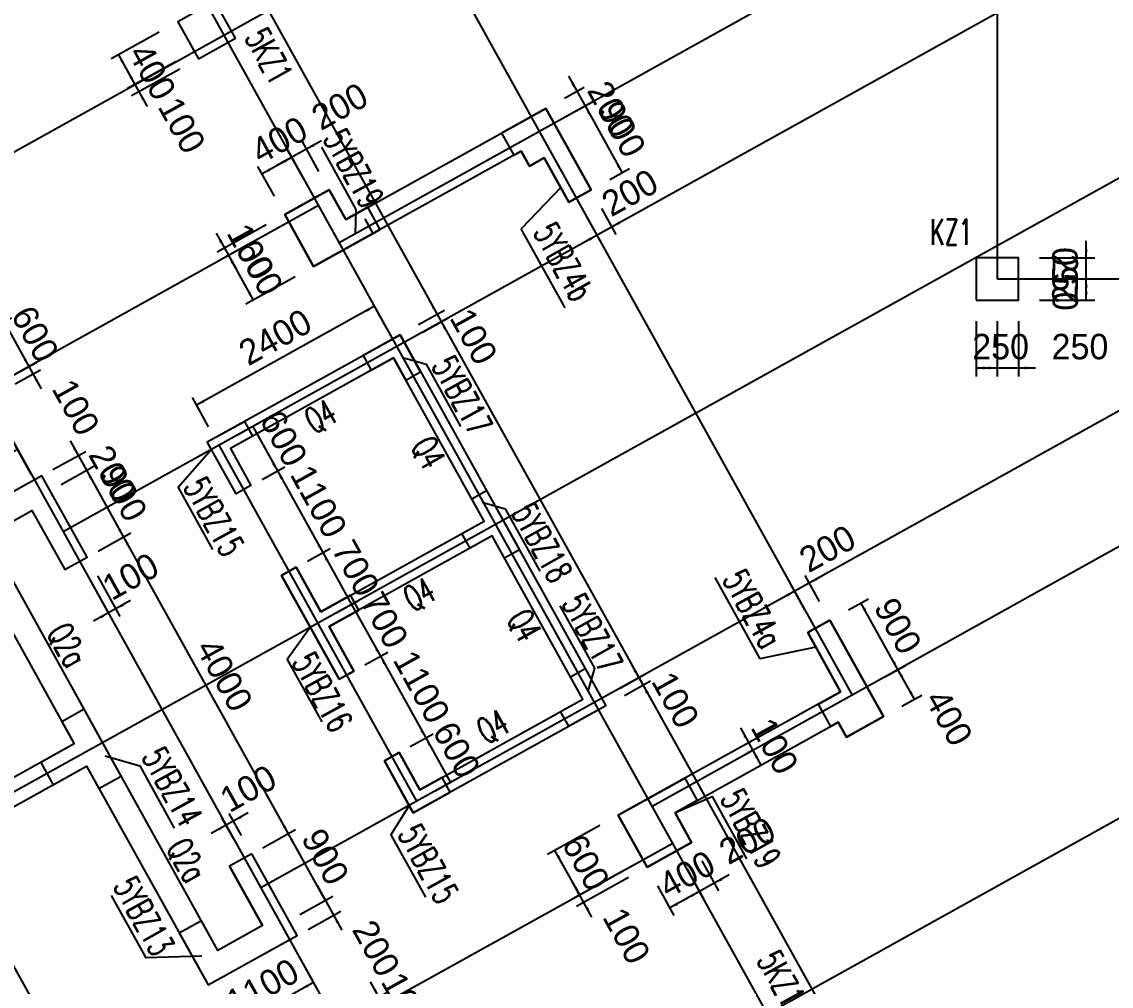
# Model space of a CAD drawing. Extents: x 387171 to 699106, y 11966 to 245688.
# Drawn here: x 505054 to 517902, y 113550 to 124919 of the extents above; entities that cross this region are included whole.
import ezdxf

# ---------------------------------------------------------------- set-up
doc = ezdxf.new("R2010")
doc.units = 0
doc.header["$LTSCALE"] = 100
doc.header["$MEASUREMENT"] = 0
doc.linetypes.add('DASHED', pattern=[19.05, 12.7, -6.35])
for name, color, linetype in [('b边缘构件', 235, 'Continuous'), ('COLU', 7, 'Continuous'), ('colu-主楼', 7, 'Continuous'), ('COLU_DASH', 9, 'DASHED'), ('DIM', 3, 'Continuous'), ('DOTE', 253, 'Continuous'), ('L-AXIS', 3, 'Continuous'), ('NUM', 7, 'Continuous'), ('wall-主楼', 2, 'Continuous'), ('Y阴影', 254, 'Continuous'), ('剪力墙身标注', 7, 'Continuous'), ('小尺寸', 4, 'Continuous'), ('边缘构件标注', 1, 'Continuous')]:
    doc.layers.add(name, color=color, linetype=linetype)
doc.styles.add('hztxt', font='hztxt')
doc.styles.get("Standard").update_dxf_attribs({"font": 'standard'})
doc.dimstyles.get("Standard").update_dxf_attribs({"dimtxt": 300, "dimasz": 100, "dimexe": 100, "dimexo": 250, "dimgap": 100, "dimtad": 0, "dimtoh": 1, "dimdec": 0, "dimdsep": 46, "dimcen": 0.09, "dimclrt": 7, "dimadec": 0, "dimazin": 0, "dimtfac": 1, "dimtdec": 4, "dimtofl": 0, "dimtmove": 0, "dimatfit": 3, "dimfxl": 1, "dimtolj": 1, "dimtzin": 0, "dimarcsym": 0})

# ---------------------------------------------------------------- blocks, each defined once
blk = doc.blocks.new('*D1820')
at = {"layer": 'L-AXIS', "color": 0, "linetype": 'ByBlock', "lineweight": -2}
for p, q in [((517732, 125676), (518226, 125951)), ((519304, 123804), (518139, 125902)), ((518897, 123578), (519392, 123853))]:
    blk.add_line(p, q, dxfattribs=at)
for points in [[(518139, 125902), (518202, 125823), (518173, 125807)], [(519304, 123804), (519241, 123884), (519270, 123900)]]:
    blk.add_solid(points, dxfattribs=at)
at = {"layer": 'L-AXIS', "color": 7, "linetype": 'Continuous', "lineweight": -2, "insert": (519028, 125023), "char_height": 300, "width": 785, "attachment_point": 5, "rotation": 299.0454, "style": 'hztxt'}
blk.add_mtext('2400', dxfattribs=at)
blk = doc.blocks.new('*D3375')
at = {"layer": '小尺寸', "color": 0, "linetype": 'ByBlock', "lineweight": -2}
for p, q in [((506675, 124798), (506107, 124482)), ((506194, 124531), (506389, 124181)), ((506869, 124448), (506301, 124132))]:
    blk.add_line(p, q, dxfattribs=at)
for points in [[(506194, 124531), (506257, 124451), (506228, 124435)], [(506389, 124181), (506325, 124260), (506355, 124277)]]:
    blk.add_solid(points, dxfattribs=at)
at = {"layer": '小尺寸', "color": 7, "linetype": 'Continuous', "lineweight": -2, "insert": (506593, 124328), "char_height": 300, "width": 576.67, "attachment_point": 5, "rotation": 299.0454, "style": 'hztxt'}
blk.add_mtext('400', dxfattribs=at)
blk = doc.blocks.new('*D3581')
at = {"layer": '小尺寸', "color": 0, "linetype": 'ByBlock', "lineweight": -2}
for p, q in [((506869, 124448), (506301, 124132)), ((506291, 124356), (506534, 123919)), ((506918, 124361), (506350, 124045))]:
    blk.add_line(p, q, dxfattribs=at)
for points in [[(506389, 124181), (506325, 124260), (506355, 124277)], [(506437, 124094), (506500, 124014), (506471, 123998)]]:
    blk.add_solid(points, dxfattribs=at)
at = {"layer": '小尺寸', "color": 7, "linetype": 'Continuous', "lineweight": -2, "insert": (506942, 123699), "char_height": 300, "width": 476.67, "attachment_point": 5, "rotation": 299.0454, "style": 'hztxt'}
blk.add_mtext('100', dxfattribs=at)
blk = doc.blocks.new('*D3386')
at = {"layer": '小尺寸', "color": 0, "linetype": 'ByBlock', "lineweight": -2}
for p, q in [((508589, 123515), (508064, 123224)), ((508559, 123156), (508365, 123506)), ((508384, 123059), (508190, 123409))]:
    blk.add_line(p, q, dxfattribs=at)
for points in [[(508414, 123418), (508493, 123481), (508509, 123452)], [(508239, 123321), (508159, 123258), (508143, 123287)]]:
    blk.add_solid(points, dxfattribs=at)
at = {"layer": '小尺寸', "color": 7, "linetype": 'Continuous', "lineweight": -2, "insert": (508804, 123921), "char_height": 300, "width": 566.67, "attachment_point": 5, "rotation": 29.0454, "style": 'hztxt'}
blk.add_mtext('200', dxfattribs=at)
blk = doc.blocks.new('*D1449')
at = {"layer": '小尺寸', "color": 0, "linetype": 'ByBlock', "lineweight": -2}
for p, q in [((508384, 123059), (508190, 123409)), ((508035, 122865), (507840, 123214)), ((508239, 123321), (507889, 123127))]:
    blk.add_line(p, q, dxfattribs=at)
for points in [[(508239, 123321), (508159, 123258), (508143, 123287)], [(507889, 123127), (507968, 123190), (507985, 123161)]]:
    blk.add_solid(points, dxfattribs=at)
at = {"layer": '小尺寸', "color": 7, "linetype": 'Continuous', "lineweight": -2, "insert": (508091, 123525), "char_height": 300, "width": 576.67, "attachment_point": 5, "rotation": 29.0454, "style": 'hztxt'}
blk.add_mtext('400', dxfattribs=at)
blk = doc.blocks.new('*D1712')
at = {"layer": '小尺寸', "color": 0, "linetype": 'ByBlock', "lineweight": -2}
for p, q in [((511503, 124276), (511795, 123752)), ((511454, 124020), (511688, 124150)), ((511551, 123845), (511785, 123975))]:
    blk.add_line(p, q, dxfattribs=at)
for points in [[(511600, 124101), (511537, 124181), (511566, 124197)], [(511698, 123927), (511761, 123847), (511732, 123831)]]:
    blk.add_solid(points, dxfattribs=at)
at = {"layer": '小尺寸', "color": 7, "linetype": 'Continuous', "lineweight": -2, "insert": (512004, 123889), "char_height": 300, "width": 566.67, "attachment_point": 5, "rotation": 299.0454, "style": 'hztxt'}
blk.add_mtext('200', dxfattribs=at)
blk = doc.blocks.new('*D1666')
at = {"layer": '小尺寸', "color": 0, "linetype": 'ByBlock', "lineweight": -2}
for p, q in [((511551, 123845), (511785, 123975)), ((511698, 123927), (512135, 123140)), ((511988, 123058), (512222, 123188))]:
    blk.add_line(p, q, dxfattribs=at)
for points in [[(511698, 123927), (511761, 123847), (511732, 123831)], [(512135, 123140), (512071, 123219), (512101, 123235)]]:
    blk.add_solid(points, dxfattribs=at)
at = {"layer": '小尺寸', "color": 7, "linetype": 'Continuous', "lineweight": -2, "insert": (512135, 123654), "char_height": 300, "width": 556.67, "attachment_point": 5, "rotation": 299.0454, "style": 'hztxt'}
blk.add_mtext('900', dxfattribs=at)
blk = doc.blocks.new('*D1909')
at = {"layer": '小尺寸', "color": 0, "linetype": 'ByBlock', "lineweight": -2}
for p, q in [((507938, 122525), (507357, 122202)), ((507347, 122426), (507590, 121989)), ((507986, 122437), (507406, 122115))]:
    blk.add_line(p, q, dxfattribs=at)
for points in [[(507445, 122251), (507381, 122330), (507411, 122346)], [(507493, 122164), (507556, 122084), (507527, 122068)]]:
    blk.add_solid(points, dxfattribs=at)
at = {"layer": '小尺寸', "color": 7, "linetype": 'Continuous', "lineweight": -2, "insert": (507754, 122209), "char_height": 300, "width": 476.67, "attachment_point": 5, "rotation": 299.0454, "style": 'hztxt'}
blk.add_mtext('100', dxfattribs=at)
blk = doc.blocks.new('*D2160')
at = {"layer": '小尺寸', "color": 0, "linetype": 'ByBlock', "lineweight": -2}
for p, q in [((507986, 122437), (507406, 122115)), ((507493, 122164), (507784, 121639)), ((508277, 121913), (507697, 121590))]:
    blk.add_line(p, q, dxfattribs=at)
for points in [[(507493, 122164), (507556, 122084), (507527, 122068)], [(507784, 121639), (507721, 121718), (507750, 121734)]]:
    blk.add_solid(points, dxfattribs=at)
at = {"layer": '小尺寸', "color": 7, "linetype": 'Continuous', "lineweight": -2, "insert": (507857, 122023), "char_height": 300, "width": 556.67, "attachment_point": 5, "rotation": 299.0454, "style": 'hztxt'}
blk.add_mtext('600', dxfattribs=at)
blk = doc.blocks.new('*D128')
at = {"layer": '小尺寸', "color": 0, "linetype": 'ByBlock', "lineweight": -2}
for p, q in [((509856, 121645), (510098, 121208)), ((509734, 121349), (510040, 121519)), ((509783, 121262), (510089, 121432))]:
    blk.add_line(p, q, dxfattribs=at)
for points in [[(509953, 121471), (509890, 121550), (509919, 121566)], [(510001, 121383), (510064, 121304), (510035, 121288)]]:
    blk.add_solid(points, dxfattribs=at)
at = {"layer": '小尺寸', "color": 7, "linetype": 'Continuous', "lineweight": -2, "insert": (510384, 121209), "char_height": 300, "width": 476.67, "attachment_point": 5, "rotation": 299.0454, "style": 'hztxt'}
blk.add_mtext('100', dxfattribs=at)
blk = doc.blocks.new('*D651')
at = {"layer": '小尺寸', "color": 0, "linetype": 'ByBlock', "lineweight": -2}
for p, q in [((512235, 117362), (512477, 116925)), ((512113, 117065), (512419, 117235)), ((512162, 116978), (512468, 117148))]:
    blk.add_line(p, q, dxfattribs=at)
for points in [[(512332, 117187), (512269, 117266), (512298, 117282)], [(512380, 117099), (512443, 117020), (512414, 117004)]]:
    blk.add_solid(points, dxfattribs=at)
at = {"layer": '小尺寸', "color": 7, "linetype": 'Continuous', "lineweight": -2, "insert": (512763, 116925), "char_height": 300, "width": 476.67, "attachment_point": 5, "rotation": 299.0454, "style": 'hztxt'}
blk.add_mtext('100', dxfattribs=at)
blk = doc.blocks.new('*D900')
at = {"layer": '小尺寸', "color": 0, "linetype": 'ByBlock', "lineweight": -2}
for p, q in [((509214, 121565), (507116, 120400)), ((509355, 121310), (509165, 121653)), ((507257, 120145), (507067, 120488))]:
    blk.add_line(p, q, dxfattribs=at)
for points in [[(509214, 121565), (509134, 121502), (509118, 121531)], [(507116, 120400), (507195, 120463), (507211, 120434)]]:
    blk.add_solid(points, dxfattribs=at)
at = {"layer": '小尺寸', "color": 7, "linetype": 'Continuous', "lineweight": -2, "insert": (508043, 121201), "char_height": 300, "width": 785, "attachment_point": 5, "rotation": 29.0454, "style": 'hztxt'}
blk.add_mtext('2400', dxfattribs=at)
blk = doc.blocks.new('*D1164')
at = {"layer": '小尺寸', "color": 0, "linetype": 'ByBlock', "lineweight": -2}
for p, q in [((507597, 120048), (507867, 120198)), ((507779, 120149), (508070, 119624)), ((507888, 119523), (508158, 119673))]:
    blk.add_line(p, q, dxfattribs=at)
for points in [[(507779, 120149), (507842, 120070), (507813, 120054)], [(508070, 119624), (508007, 119704), (508036, 119720)]]:
    blk.add_solid(points, dxfattribs=at)
at = {"layer": '小尺寸', "color": 7, "linetype": 'Continuous', "lineweight": -2, "insert": (508143, 120008), "char_height": 300, "width": 556.67, "attachment_point": 5, "rotation": 299.0454, "style": 'hztxt'}
blk.add_mtext('600', dxfattribs=at)
blk = doc.blocks.new('*D3580')
at = {"layer": '小尺寸', "color": 0, "linetype": 'ByBlock', "lineweight": -2}
for p, q in [((507888, 119523), (508158, 119673)), ((508070, 119624), (508604, 118663)), ((508422, 118562), (508692, 118711))]:
    blk.add_line(p, q, dxfattribs=at)
for points in [[(508070, 119624), (508134, 119545), (508104, 119529)], [(508604, 118663), (508541, 118742), (508570, 118758)]]:
    blk.add_solid(points, dxfattribs=at)
at = {"layer": '小尺寸', "color": 7, "linetype": 'Continuous', "lineweight": -2, "insert": (508556, 119265), "char_height": 300, "width": 685, "attachment_point": 5, "rotation": 299.0454, "style": 'hztxt'}
blk.add_mtext('1100', dxfattribs=at)
blk = doc.blocks.new('*D3543')
at = {"layer": '小尺寸', "color": 0, "linetype": 'ByBlock', "lineweight": -2}
for p, q in [((508422, 118562), (508692, 118711)), ((508604, 118663), (508944, 118051)), ((508762, 117950), (509032, 118099))]:
    blk.add_line(p, q, dxfattribs=at)
for points in [[(508604, 118663), (508668, 118584), (508638, 118567)], [(508944, 118051), (508881, 118130), (508910, 118146)]]:
    blk.add_solid(points, dxfattribs=at)
at = {"layer": '小尺寸', "color": 7, "linetype": 'Continuous', "lineweight": -2, "insert": (508993, 118478), "char_height": 300, "width": 566.67, "attachment_point": 5, "rotation": 299.0454, "style": 'hztxt'}
blk.add_mtext('700', dxfattribs=at)
blk = doc.blocks.new('*D3781')
at = {"layer": '小尺寸', "color": 0, "linetype": 'ByBlock', "lineweight": -2}
for p, q in [((508762, 117950), (509032, 118099)), ((508944, 118051), (509284, 117439)), ((509102, 117338), (509372, 117487))]:
    blk.add_line(p, q, dxfattribs=at)
for points in [[(508944, 118051), (509007, 117972), (508978, 117955)], [(509284, 117439), (509221, 117518), (509250, 117534)]]:
    blk.add_solid(points, dxfattribs=at)
at = {"layer": '小尺寸', "color": 7, "linetype": 'Continuous', "lineweight": -2, "insert": (509333, 117866), "char_height": 300, "width": 566.67, "attachment_point": 5, "rotation": 299.0454, "style": 'hztxt'}
blk.add_mtext('700', dxfattribs=at)
blk = doc.blocks.new('*D4013')
at = {"layer": '小尺寸', "color": 0, "linetype": 'ByBlock', "lineweight": -2}
for p, q in [((509102, 117338), (509372, 117487)), ((509284, 117439), (509818, 116477)), ((509636, 116376), (509906, 116526))]:
    blk.add_line(p, q, dxfattribs=at)
for points in [[(509284, 117439), (509347, 117359), (509318, 117343)], [(509818, 116477), (509755, 116557), (509784, 116573)]]:
    blk.add_solid(points, dxfattribs=at)
at = {"layer": '小尺寸', "color": 7, "linetype": 'Continuous', "lineweight": -2, "insert": (509770, 117079), "char_height": 300, "width": 685, "attachment_point": 5, "rotation": 299.0454, "style": 'hztxt'}
blk.add_mtext('1100', dxfattribs=at)
blk = doc.blocks.new('*D4244')
at = {"layer": '小尺寸', "color": 0, "linetype": 'ByBlock', "lineweight": -2}
for p, q in [((509636, 116376), (509906, 116526)), ((509818, 116477), (510110, 115953)), ((509928, 115852), (510197, 116001))]:
    blk.add_line(p, q, dxfattribs=at)
for points in [[(509818, 116477), (509881, 116398), (509852, 116382)], [(510110, 115953), (510046, 116032), (510076, 116048)]]:
    blk.add_solid(points, dxfattribs=at)
at = {"layer": '小尺寸', "color": 7, "linetype": 'Continuous', "lineweight": -2, "insert": (510182, 116336), "char_height": 300, "width": 556.67, "attachment_point": 5, "rotation": 299.0454, "style": 'hztxt'}
blk.add_mtext('600', dxfattribs=at)
blk = doc.blocks.new('*D2615')
at = {"layer": '小尺寸', "color": 0, "linetype": 'ByBlock', "lineweight": -2}
for p, q in [((515241, 117201), (515475, 117331)), ((515582, 116933), (515387, 117282)), ((515435, 116851), (515669, 116981))]:
    blk.add_line(p, q, dxfattribs=at)
for points in [[(515387, 117282), (515451, 117203), (515421, 117187)], [(515582, 116933), (515518, 117012), (515548, 117028)]]:
    blk.add_solid(points, dxfattribs=at)
at = {"layer": '小尺寸', "color": 7, "linetype": 'Continuous', "lineweight": -2, "insert": (515989, 116715), "char_height": 300, "width": 576.67, "attachment_point": 5, "rotation": 299.0454, "style": 'hztxt'}
blk.add_mtext('400', dxfattribs=at)
blk = doc.blocks.new('*D2859')
at = {"layer": '小尺寸', "color": 0, "linetype": 'ByBlock', "lineweight": -2}
for p, q in [((514804, 117988), (515038, 118118)), ((515387, 117282), (514950, 118069)), ((515241, 117201), (515475, 117331))]:
    blk.add_line(p, q, dxfattribs=at)
for points in [[(514950, 118069), (515014, 117990), (514984, 117974)], [(515387, 117282), (515324, 117362), (515353, 117378)]]:
    blk.add_solid(points, dxfattribs=at)
at = {"layer": '小尺寸', "color": 7, "linetype": 'Continuous', "lineweight": -2, "insert": (515387, 117797), "char_height": 300, "width": 556.67, "attachment_point": 5, "rotation": 299.0454, "style": 'hztxt'}
blk.add_mtext('900', dxfattribs=at)
blk = doc.blocks.new('*D3096')
at = {"layer": '小尺寸', "color": 0, "linetype": 'ByBlock', "lineweight": -2}
for p, q in [((513075, 115026), (513269, 114676)), ((513395, 114861), (512870, 114569)), ((512900, 114928), (513094, 114579))]:
    blk.add_line(p, q, dxfattribs=at)
for points in [[(513220, 114763), (513300, 114827), (513316, 114797)], [(513045, 114666), (512966, 114603), (512950, 114632)]]:
    blk.add_solid(points, dxfattribs=at)
at = {"layer": '小尺寸', "color": 7, "linetype": 'Continuous', "lineweight": -2, "insert": (513610, 115266), "char_height": 300, "width": 566.67, "attachment_point": 5, "rotation": 29.0454, "style": 'hztxt'}
blk.add_mtext('200', dxfattribs=at)
blk = doc.blocks.new('*D3316')
at = {"layer": '小尺寸', "color": 0, "linetype": 'ByBlock', "lineweight": -2}
for p, q in [((512900, 114928), (513094, 114579)), ((512550, 114734), (512744, 114385)), ((513045, 114666), (512696, 114472))]:
    blk.add_line(p, q, dxfattribs=at)
for points in [[(513045, 114666), (512966, 114603), (512950, 114632)], [(512696, 114472), (512775, 114535), (512791, 114506)]]:
    blk.add_solid(points, dxfattribs=at)
at = {"layer": '小尺寸', "color": 7, "linetype": 'Continuous', "lineweight": -2, "insert": (512898, 114870), "char_height": 300, "width": 576.67, "attachment_point": 5, "rotation": 29.0454, "style": 'hztxt'}
blk.add_mtext('400', dxfattribs=at)
blk = doc.blocks.new('*D3283')
at = {"layer": '小尺寸', "color": 0, "linetype": 'ByBlock', "lineweight": -2}
for p, q in [((512161, 114919), (511546, 114577)), ((511779, 114364), (511537, 114801)), ((512210, 114831), (511595, 114490))]:
    blk.add_line(p, q, dxfattribs=at)
for points in [[(511634, 114626), (511571, 114705), (511600, 114721)], [(511682, 114538), (511745, 114459), (511716, 114443)]]:
    blk.add_solid(points, dxfattribs=at)
at = {"layer": '小尺寸', "color": 7, "linetype": 'Continuous', "lineweight": -2, "insert": (512187, 114144), "char_height": 300, "width": 476.67, "attachment_point": 5, "rotation": 299.0454, "style": 'hztxt'}
blk.add_mtext('100', dxfattribs=at)
blk = doc.blocks.new('*D1337')
at = {"layer": '小尺寸', "color": 0, "linetype": 'ByBlock', "lineweight": -2}
for p, q in [((511870, 115443), (511255, 115102)), ((511634, 114626), (511342, 115150)), ((512161, 114919), (511546, 114577))]:
    blk.add_line(p, q, dxfattribs=at)
for points in [[(511342, 115150), (511405, 115071), (511376, 115055)], [(511634, 114626), (511571, 114705), (511600, 114721)]]:
    blk.add_solid(points, dxfattribs=at)
at = {"layer": '小尺寸', "color": 7, "linetype": 'Continuous', "lineweight": -2, "insert": (511707, 115009), "char_height": 300, "width": 556.67, "attachment_point": 5, "rotation": 299.0454, "style": 'hztxt'}
blk.add_mtext('600', dxfattribs=at)
blk = doc.blocks.new('*D908')
at = {"layer": '小尺寸', "color": 0, "linetype": 'ByBlock', "lineweight": -2}
for p, q in [((504635, 121263), (504934, 121429)), ((504847, 121380), (505138, 120856)), ((504926, 120738), (505226, 120904))]:
    blk.add_line(p, q, dxfattribs=at)
for points in [[(504847, 121380), (504910, 121301), (504881, 121285)], [(505138, 120856), (505075, 120935), (505104, 120951)]]:
    blk.add_solid(points, dxfattribs=at)
at = {"layer": '小尺寸', "color": 7, "linetype": 'Continuous', "lineweight": -2, "insert": (505211, 121239), "char_height": 300, "width": 556.67, "attachment_point": 5, "rotation": 299.0454, "style": 'hztxt'}
blk.add_mtext('600', dxfattribs=at)
blk = doc.blocks.new('*D1177')
at = {"layer": '小尺寸', "color": 0, "linetype": 'ByBlock', "lineweight": -2}
for p, q in [((505041, 121031), (505284, 120593)), ((504926, 120738), (505226, 120904)), ((504975, 120651), (505274, 120817))]:
    blk.add_line(p, q, dxfattribs=at)
for points in [[(505138, 120856), (505075, 120935), (505104, 120951)], [(505187, 120768), (505250, 120689), (505221, 120673)]]:
    blk.add_solid(points, dxfattribs=at)
at = {"layer": '小尺寸', "color": 7, "linetype": 'Continuous', "lineweight": -2, "insert": (505692, 120374), "char_height": 300, "width": 476.67, "attachment_point": 5, "rotation": 299.0454, "style": 'hztxt'}
blk.add_mtext('100', dxfattribs=at)
blk = doc.blocks.new('*D178')
at = {"layer": '小尺寸', "color": 0, "linetype": 'ByBlock', "lineweight": -2}
for p, q in [((505624, 119981), (505915, 119457)), ((505421, 119640), (505808, 119855)), ((505519, 119466), (505905, 119680))]:
    blk.add_line(p, q, dxfattribs=at)
for points in [[(505721, 119807), (505658, 119886), (505687, 119902)], [(505818, 119632), (505881, 119552), (505852, 119536)]]:
    blk.add_solid(points, dxfattribs=at)
at = {"layer": '小尺寸', "color": 7, "linetype": 'Continuous', "lineweight": -2, "insert": (506124, 119595), "char_height": 300, "width": 566.67, "attachment_point": 5, "rotation": 299.0454, "style": 'hztxt'}
blk.add_mtext('200', dxfattribs=at)
blk = doc.blocks.new('*D2447')
at = {"layer": '小尺寸', "color": 0, "linetype": 'ByBlock', "lineweight": -2}
for p, q in [((505519, 119466), (505905, 119680)), ((505818, 119632), (506255, 118845)), ((505955, 118679), (506342, 118894))]:
    blk.add_line(p, q, dxfattribs=at)
for points in [[(505818, 119632), (505881, 119552), (505852, 119536)], [(506255, 118845), (506192, 118924), (506221, 118940)]]:
    blk.add_solid(points, dxfattribs=at)
at = {"layer": '小尺寸', "color": 7, "linetype": 'Continuous', "lineweight": -2, "insert": (506255, 119360), "char_height": 300, "width": 556.67, "attachment_point": 5, "rotation": 299.0454, "style": 'hztxt'}
blk.add_mtext('900', dxfattribs=at)
blk = doc.blocks.new('*D2696')
at = {"layer": '小尺寸', "color": 0, "linetype": 'ByBlock', "lineweight": -2}
for p, q in [((505955, 118679), (506342, 118894)), ((506255, 118845), (508197, 115348)), ((507897, 115182), (508284, 115397))]:
    blk.add_line(p, q, dxfattribs=at)
for points in [[(506255, 118845), (506318, 118766), (506289, 118749)], [(508197, 115348), (508134, 115427), (508163, 115444)]]:
    blk.add_solid(points, dxfattribs=at)
at = {"layer": '小尺寸', "color": 7, "linetype": 'Continuous', "lineweight": -2, "insert": (507444, 117218), "char_height": 300, "width": 790, "attachment_point": 5, "rotation": 299.0454, "style": 'hztxt'}
blk.add_mtext('4000', dxfattribs=at)
blk = doc.blocks.new('*D2654')
at = {"layer": '小尺寸', "color": 0, "linetype": 'ByBlock', "lineweight": -2}
for p, q in [((507897, 115182), (508284, 115397)), ((508197, 115348), (508634, 114561)), ((508334, 114395), (508721, 114610))]:
    blk.add_line(p, q, dxfattribs=at)
for points in [[(508197, 115348), (508260, 115269), (508231, 115253)], [(508634, 114561), (508571, 114641), (508600, 114657)]]:
    blk.add_solid(points, dxfattribs=at)
at = {"layer": '小尺寸', "color": 7, "linetype": 'Continuous', "lineweight": -2, "insert": (508634, 115076), "char_height": 300, "width": 556.67, "attachment_point": 5, "rotation": 299.0454, "style": 'hztxt'}
blk.add_mtext('900', dxfattribs=at)
blk = doc.blocks.new('*D2887')
at = {"layer": '小尺寸', "color": 0, "linetype": 'ByBlock', "lineweight": -2}
for p, q in [((508537, 114736), (508828, 114212)), ((508334, 114395), (508721, 114610)), ((508432, 114220), (508818, 114435))]:
    blk.add_line(p, q, dxfattribs=at)
for points in [[(508634, 114561), (508571, 114641), (508600, 114657)], [(508731, 114386), (508794, 114307), (508765, 114291)]]:
    blk.add_solid(points, dxfattribs=at)
at = {"layer": '小尺寸', "color": 7, "linetype": 'Continuous', "lineweight": -2, "insert": (509234, 113996), "char_height": 300, "width": 566.67, "attachment_point": 5, "rotation": 299.0454, "style": 'hztxt'}
blk.add_mtext('200', dxfattribs=at)
blk = doc.blocks.new('*D3121')
at = {"layer": '小尺寸', "color": 0, "linetype": 'ByBlock', "lineweight": -2}
for p, q in [((505858, 118339), (506123, 117861)), ((505946, 118387), (506211, 117910)), ((506337, 118095), (505900, 117852))]:
    blk.add_line(p, q, dxfattribs=at)
for points in [[(506075, 117949), (505995, 117886), (505979, 117915)], [(506162, 117997), (506242, 118061), (506258, 118031)]]:
    blk.add_solid(points, dxfattribs=at)
at = {"layer": '小尺寸', "color": 7, "linetype": 'Continuous', "lineweight": -2, "insert": (506337, 118380), "char_height": 300, "width": 476.67, "attachment_point": 5, "rotation": 29.0454, "style": 'hztxt'}
blk.add_mtext('100', dxfattribs=at)
blk = doc.blocks.new('*D1154')
at = {"layer": '小尺寸', "color": 0, "linetype": 'ByBlock', "lineweight": -2}
for p, q in [((507726, 115594), (507289, 115351)), ((507558, 115279), (507415, 115536)), ((507645, 115328), (507502, 115584))]:
    blk.add_line(p, q, dxfattribs=at)
for points in [[(507551, 115497), (507630, 115560), (507646, 115531)], [(507463, 115448), (507384, 115385), (507368, 115414)]]:
    blk.add_solid(points, dxfattribs=at)
at = {"layer": '小尺寸', "color": 7, "linetype": 'Continuous', "lineweight": -2, "insert": (507725, 115880), "char_height": 300, "width": 476.67, "attachment_point": 5, "rotation": 29.0454, "style": 'hztxt'}
blk.add_mtext('100', dxfattribs=at)
blk = doc.blocks.new('*D301')
at = {"layer": '小尺寸', "color": 0, "linetype": 'ByBlock', "lineweight": -2}
for p, q in [((509411, 113162), (509168, 113600)), ((509053, 113307), (509352, 113473)), ((509102, 113220), (509401, 113386))]:
    blk.add_line(p, q, dxfattribs=at)
for points in [[(509265, 113425), (509202, 113504), (509231, 113520)], [(509313, 113337), (509377, 113258), (509347, 113242)]]:
    blk.add_solid(points, dxfattribs=at)
at = {"layer": '小尺寸', "color": 7, "linetype": 'Continuous', "lineweight": -2, "insert": (509574, 113383), "char_height": 300, "width": 476.67, "attachment_point": 5, "rotation": 299.0454, "style": 'hztxt'}
blk.add_mtext('100', dxfattribs=at)
blk = doc.blocks.new('*D1487')
at = {"layer": '小尺寸', "color": 0, "linetype": 'ByBlock', "lineweight": -2}
for p, q in [((508334, 113880), (508543, 113505)), ((508494, 113593), (507532, 113059)), ((507373, 113346), (507581, 112971))]:
    blk.add_line(p, q, dxfattribs=at)
for points in [[(508494, 113593), (508415, 113530), (508398, 113559)], [(507532, 113059), (507612, 113122), (507628, 113093)]]:
    blk.add_solid(points, dxfattribs=at)
at = {"layer": '小尺寸', "color": 7, "linetype": 'Continuous', "lineweight": -2, "insert": (507892, 113544), "char_height": 300, "width": 685, "attachment_point": 5, "rotation": 29.0454, "style": 'hztxt'}
blk.add_mtext('1100', dxfattribs=at)
blk = doc.blocks.new('*D1758')
at = {"layer": '小尺寸', "color": 0, "linetype": 'ByBlock', "lineweight": -2}
for p, q in [((505005, 119875), (504044, 119341)), ((505165, 119587), (504957, 119962)), ((504203, 119053), (503995, 119428))]:
    blk.add_line(p, q, dxfattribs=at)
for points in [[(505005, 119875), (504926, 119812), (504910, 119841)], [(504044, 119341), (504123, 119404), (504139, 119375)]]:
    blk.add_solid(points, dxfattribs=at)
at = {"layer": '小尺寸', "color": 7, "linetype": 'Continuous', "lineweight": -2, "insert": (504403, 119826), "char_height": 300, "width": 685, "attachment_point": 5, "rotation": 29.0454, "style": 'hztxt'}
blk.add_mtext('1100', dxfattribs=at)
blk = doc.blocks.new('*D3391')
at = {"layer": '小尺寸', "color": 0, "linetype": 'ByBlock', "lineweight": -2}
for p, q in [((514517, 118401), (513993, 118109)), ((514464, 118085), (514294, 118391)), ((514289, 117988), (514119, 118294))]:
    blk.add_line(p, q, dxfattribs=at)
for points in [[(514342, 118303), (514422, 118367), (514438, 118337)], [(514167, 118206), (514088, 118143), (514072, 118172)]]:
    blk.add_solid(points, dxfattribs=at)
at = {"layer": '小尺寸', "color": 7, "linetype": 'Continuous', "lineweight": -2, "insert": (514556, 118708), "char_height": 300, "width": 566.67, "attachment_point": 5, "rotation": 29.0454, "style": 'hztxt'}
blk.add_mtext('200', dxfattribs=at)
blk = doc.blocks.new('*D3619')
at = {"layer": '小尺寸', "color": 0, "linetype": 'ByBlock', "lineweight": -2}
for p, q in [((511891, 122718), (512061, 122412)), ((512187, 122597), (511662, 122305)), ((511716, 122621), (511886, 122315))]:
    blk.add_line(p, q, dxfattribs=at)
for points in [[(512012, 122500), (512091, 122563), (512108, 122534)], [(511837, 122403), (511758, 122339), (511741, 122369)]]:
    blk.add_solid(points, dxfattribs=at)
at = {"layer": '小尺寸', "color": 7, "linetype": 'Continuous', "lineweight": -2, "insert": (512226, 122904), "char_height": 300, "width": 566.67, "attachment_point": 5, "rotation": 29.0454, "style": 'hztxt'}
blk.add_mtext('200', dxfattribs=at)
blk = doc.blocks.new('*D3845')
at = {"layer": '小尺寸', "color": 0, "linetype": 'ByBlock', "lineweight": -2}
for p, q in [((513530, 116594), (513772, 116157)), ((513620, 116415), (513539, 116370)), ((513668, 116328), (513588, 116283))]:
    blk.add_line(p, q, dxfattribs=at)
for points in [[(513627, 116419), (513564, 116498), (513593, 116514)], [(513675, 116332), (513738, 116252), (513709, 116236)]]:
    blk.add_solid(points, dxfattribs=at)
at = {"layer": '小尺寸', "color": 7, "linetype": 'Continuous', "lineweight": -2, "insert": (513934, 116380), "char_height": 300, "width": 476.67, "attachment_point": 5, "rotation": 299.0454, "style": 'hztxt'}
blk.add_mtext('100', dxfattribs=at)
blk = doc.blocks.new('*D1370')
at = {"layer": 'DIM', "color": 0, "linetype": 'ByBlock', "lineweight": -2}
for p, q in [((516308, 121388), (516308, 120738)), ((516558, 121388), (516558, 120738)), ((516308, 120838), (516558, 120838))]:
    blk.add_line(p, q, dxfattribs=at)
for points in [[(516308, 120838), (516408, 120855), (516408, 120821)], [(516558, 120838), (516458, 120821), (516458, 120855)]]:
    blk.add_solid(points, dxfattribs=at)
at = {"layer": 'DIM', "color": 7, "linetype": 'Continuous', "lineweight": -2, "insert": (516598, 121088), "char_height": 300, "width": 566.67, "attachment_point": 5, "style": 'hztxt'}
blk.add_mtext('250', dxfattribs=at)
blk = doc.blocks.new('*D1617')
at = {"layer": 'DIM', "color": 0, "linetype": 'ByBlock', "lineweight": -2}
for p, q in [((516558, 121388), (516558, 120738)), ((516808, 121388), (516808, 120738)), ((516358, 120838), (517008, 120838))]:
    blk.add_line(p, q, dxfattribs=at)
for points in [[(516558, 120838), (516458, 120821), (516458, 120855)], [(516808, 120838), (516908, 120855), (516908, 120821)]]:
    blk.add_solid(points, dxfattribs=at)
at = {"layer": 'DIM', "color": 7, "linetype": 'Continuous', "lineweight": -2, "insert": (517534, 121088), "char_height": 300, "width": 566.67, "attachment_point": 5, "style": 'hztxt'}
blk.add_mtext('250', dxfattribs=at)
blk = doc.blocks.new('*D1538')
at = {"layer": 'DIM', "color": 0, "linetype": 'ByBlock', "lineweight": -2}
for p, q in [((517058, 121888), (517708, 121888)), ((517608, 121638), (517608, 121888)), ((517058, 121638), (517708, 121638))]:
    blk.add_line(p, q, dxfattribs=at)
for points in [[(517608, 121888), (517625, 121788), (517591, 121788)], [(517608, 121638), (517591, 121738), (517625, 121738)]]:
    blk.add_solid(points, dxfattribs=at)
at = {"layer": 'DIM', "color": 7, "linetype": 'Continuous', "lineweight": -2, "insert": (517358, 121928), "char_height": 300, "width": 566.67, "attachment_point": 5, "rotation": 90, "style": 'hztxt'}
blk.add_mtext('250', dxfattribs=at)
blk = doc.blocks.new('*D1816')
at = {"layer": 'DIM', "color": 0, "linetype": 'ByBlock', "lineweight": -2}
for p, q in [((517608, 121688), (517608, 122338)), ((517058, 122138), (517708, 122138)), ((517058, 121888), (517708, 121888))]:
    blk.add_line(p, q, dxfattribs=at)
for points in [[(517608, 122138), (517591, 122238), (517625, 122238)], [(517608, 121888), (517625, 121788), (517591, 121788)]]:
    blk.add_solid(points, dxfattribs=at)
at = {"layer": 'DIM', "color": 7, "linetype": 'Continuous', "lineweight": -2, "insert": (517358, 121848), "char_height": 300, "width": 566.67, "attachment_point": 5, "rotation": 270, "style": 'hztxt'}
blk.add_mtext('250', dxfattribs=at)

msp = doc.modelspace()

# ---------------------------------------------------------------- hatches: boundary and pattern name
at = {"layer": 'Y阴影'}
h = msp.add_hatch(dxfattribs=at)
h.set_pattern_fill('ANSI31', color=256, scale=25, angle=-60.95463, style=0)
h.set_pattern_definition([])
h.paths.add_polyline_path([(511769.6, 122937), (511235.5, 123898.7), (510710.7, 123607.2), (510856.4, 123345), (510943.8, 123393.5), (511040.9, 123218.7), (511215.7, 123315.8), (511507, 122791.2)], flags=0)
h = msp.add_hatch(dxfattribs=at)
h.set_pattern_fill('ANSI31', color=256, scale=25, angle=-60.95463, style=0)
h.set_pattern_definition([])
h.paths.add_polyline_path([(509282.7, 122471.1), (509137.1, 122733.3), (508875.1, 122587.8), (508680.9, 122937.5), (508156.1, 122646.1), (508495.9, 122034.1)], flags=0)
h = msp.add_hatch(dxfattribs=at)
h.set_pattern_fill('ANSI31', color=256, scale=25, angle=-60.95463, style=0)
h.set_pattern_definition([])
h.paths.add_polyline_path([(509515.7, 121227.8), (509078.5, 120985), (509175.6, 120810.2), (509437.9, 120955.8), (509583.6, 120693.6), (509758.4, 120790.7)], flags=0)
h = msp.add_hatch(dxfattribs=at)
h.set_pattern_fill('ANSI31', color=256, scale=25, angle=-60.95463, style=0)
h.set_pattern_definition([])
h.paths.add_polyline_path([(507242.6, 119965.5), (507679.8, 120208.2), (507776.9, 120033.4), (507514.6, 119887.7), (507757.3, 119450.6), (507582.5, 119353.5)], flags=0)
h = msp.add_hatch(dxfattribs=at)
h.set_pattern_fill('ANSI31', color=256, scale=25, angle=-60.95463, style=0)
h.set_pattern_definition([])
h.paths.add_polyline_path([(505290.3, 119567.6), (504241.2, 118985), (504581.1, 118373), (504843.3, 118518.6), (504649.1, 118868.3), (505173.7, 119159.6), (505562.1, 118460.3), (505824.3, 118605.9)], flags=0)
h = msp.add_hatch(dxfattribs=at)
h.set_pattern_fill('ANSI31', color=256, scale=25, angle=-60.95463, style=0)
h.set_pattern_definition([])
h.paths.add_polyline_path([(510923.6, 118692.5), (510535.2, 119391.9), (510360.4, 119294.8), (510506, 119032.5), (510243.7, 118886.9), (510340.8, 118712), (510603.1, 118857.7), (510748.8, 118595.4)], flags=0)
h = msp.add_hatch(dxfattribs=at)
h.set_pattern_fill('ANSI31', color=256, scale=25, angle=-60.95463, style=0)
h.set_pattern_definition([])
h.paths.add_polyline_path([(508932.4, 118158.6), (508582.7, 117964.4), (508291.4, 118489), (508116.5, 118391.9), (508796.3, 117167.9), (508971.1, 117265), (508679.8, 117789.6), (509029.5, 117983.8)], flags=0)
h = msp.add_hatch(dxfattribs=at)
h.set_pattern_fill('ANSI31', color=256, scale=25, angle=-60.95463, style=0)
h.set_pattern_definition([])
h.paths.add_polyline_path([(514585.5, 117866.5), (515216.6, 116730), (514779.5, 116487.2), (514682.4, 116662), (514594.7, 116613.4), (514449.1, 116875.6), (514711.3, 117021.3), (514322.9, 117720.7)], flags=0)
h = msp.add_hatch(dxfattribs=at)
h.set_pattern_fill('ANSI31', color=256, scale=25, angle=-60.95463, style=0)
h.set_pattern_definition([])
h.paths.add_polyline_path([(511943.2, 116856.6), (511506, 116613.9), (511408.9, 116788.7), (511671.2, 116934.4), (511525.6, 117196.6), (511700.4, 117293.7)], flags=0)
h = msp.add_hatch(dxfattribs=at)
h.set_pattern_fill('ANSI31', color=256, scale=25, angle=-60.95463, style=0)
h.set_pattern_definition([])
h.paths.add_polyline_path([(505790.1, 116813.9), (505527.8, 116668.2), (505673.4, 116406), (505280, 116187.5), (505425.7, 115925.2), (505819.1, 116143.7), (505964.7, 115881.4), (506227, 116027.1)], flags=0)
h = msp.add_hatch(dxfattribs=at)
h.set_pattern_fill('ANSI31', color=256, scale=25, angle=-60.95463, style=0)
h.set_pattern_definition([])
h.paths.add_polyline_path([(509670.1, 115594.3), (510107.3, 115837.1), (510010.2, 116011.9), (509747.9, 115866.3), (509505.1, 116303.4), (509330.3, 116206.3)], flags=0)
h = msp.add_hatch(dxfattribs=at)
h.set_pattern_fill('ANSI31', color=256, scale=25, angle=-60.95463, style=0)
h.set_pattern_definition([])
h.paths.add_polyline_path([(512875.5, 116001.7), (513021.1, 115739.5), (512759.1, 115593.9), (512953.3, 115244.3), (512428.5, 114952.8), (512088.6, 115564.8)], flags=0)
h = msp.add_hatch(dxfattribs=at)
h.set_pattern_fill('ANSI31', color=256, scale=25, angle=-60.95463, style=0)
h.set_pattern_definition([])
h.paths.add_polyline_path([(507766.4, 115109), (507504.1, 114963.3), (507892.5, 114263.9), (507367.9, 113972.6), (507173.7, 114322.3), (506911.5, 114176.7), (507251.3, 113564.7), (508300.4, 114147.3)], flags=0)

# ---------------------------------------------------------------- linework, layer by layer
at = {"layer": 'b边缘构件'}
for points in [[(511769.6, 122937), (511235.5, 123898.7), (510710.7, 123607.2), (510856.4, 123345), (510943.8, 123393.5), (511040.9, 123218.7), (511215.7, 123315.8), (511507, 122791.2)], [(508932.4, 118158.6), (508582.7, 117964.4), (508291.4, 118489), (508116.5, 118391.9), (508796.3, 117167.9), (508971.1, 117265), (508679.8, 117789.6), (509029.5, 117983.8)], [(514585.5, 117866.5), (515216.6, 116730), (514779.5, 116487.2), (514682.4, 116662), (514594.7, 116613.4), (514449.1, 116875.6), (514711.3, 117021.3), (514322.9, 117720.7)]]:
    msp.add_lwpolyline(points, close=True, dxfattribs=at)
for points in [[(509282.7, 122471.1), (509137.1, 122733.3), (508875.1, 122587.8), (508680.9, 122937.5), (508156.1, 122646.1), (508495.9, 122034.1), (509282.7, 122471.1)], [(509515.7, 121227.8), (509078.5, 120985), (509175.6, 120810.2), (509437.9, 120955.8), (509583.6, 120693.6), (509758.4, 120790.7), (509515.7, 121227.8)], [(507242.6, 119965.5), (507679.8, 120208.2), (507776.9, 120033.4), (507514.6, 119887.7), (507757.3, 119450.6), (507582.5, 119353.5), (507242.6, 119965.5)], [(505290.3, 119567.6), (504241.2, 118985), (504581.1, 118373), (504843.3, 118518.6), (504649.1, 118868.3), (505173.7, 119159.6), (505562.1, 118460.3), (505824.3, 118605.9), (505290.3, 119567.6)], [(510340.8, 118712), (510243.7, 118886.9), (510506, 119032.5), (510360.4, 119294.8), (510535.2, 119391.9), (510923.6, 118692.5), (510748.8, 118595.4), (510603.1, 118857.7), (510340.8, 118712)], [(511943.2, 116856.6), (511506, 116613.9), (511408.9, 116788.7), (511671.2, 116934.4), (511525.6, 117196.6), (511700.4, 117293.7), (511943.2, 116856.6)], [(505790.1, 116813.9), (505527.8, 116668.2), (505673.4, 116406), (505280, 116187.5), (505425.7, 115925.2), (505819.1, 116143.7), (505964.7, 115881.4), (506227, 116027.1), (505790.1, 116813.9)], [(509670.1, 115594.3), (510107.3, 115837.1), (510010.2, 116011.9), (509747.9, 115866.3), (509505.1, 116303.4), (509330.3, 116206.3), (509670.1, 115594.3)], [(512875.5, 116001.7), (513021.1, 115739.5), (512759.1, 115593.9), (512953.3, 115244.3), (512428.5, 114952.8), (512088.6, 115564.8), (512875.5, 116001.7)], [(507766.4, 115109), (507504.1, 114963.3), (507892.5, 114263.9), (507367.9, 113972.6), (507173.7, 114322.3), (506911.5, 114176.7), (507251.3, 113564.7), (508300.4, 114147.3), (507766.4, 115109)]]:
    msp.add_lwpolyline(points, dxfattribs=at)
at = {"layer": 'COLU'}
msp.add_lwpolyline([(516308.1, 121637.9), (516808.1, 121637.9), (516808.1, 122137.9), (516308.1, 122137.9)], close=True, dxfattribs=at)
at = {"layer": 'colu-主楼'}
msp.add_lwpolyline([(507573.6, 124724.7), (507330.9, 125161.8), (506893.8, 124919.1), (507136.5, 124482)], close=True, dxfattribs=at)
at = {"layer": 'COLU_DASH'}
msp.add_line((509098.2, 122597.4), (509195.3, 122422.5), dxfattribs=at)
at = {"layer": 'DOTE'}
for p, q in [((516558.1, 161487.9), (516558.1, 121887.9)), ((502447.3, 139310.9), (514847.8, 116981.6)), ((500611.4, 138291.3), (517042.2, 108704.7)), ((493535, 134350), (508021.3, 108264.7)), ((515472.7, 129229.4), (503506.2, 122574.1)), ((505982.4, 127384), (520761.7, 100771.3)), ((516832.1, 126781.5), (508798.3, 122313.5)), ((517513.3, 125554.9), (505542.7, 118907.1)), ((502049.7, 125196.8), (516832.5, 98577.7)), ((518678.5, 123456.7), (501899.6, 114138.6)), ((508553.3, 122754.6), (501998.8, 119109.3)), ((516558.1, 121887.9), (579258.1, 121887.9)), ((519843.8, 121358.5), (507873.1, 114710.7)), ((520522, 120137.3), (512488.1, 115669.3)), ((507378.6, 119926.6), (509709, 115730.3)), ((521882.9, 117686.8), (509912.2, 111038.9)), ((512730.6, 115232.7), (506171.6, 111595.5))]:
    msp.add_line(p, q, dxfattribs=at)
at = {"layer": 'wall-主楼'}
msp.add_line((507892.5, 114263.9), (507504.1, 114963.3), dxfattribs=at)
for points in [[(508874.8, 122587.7), (511235.3, 123898.5), (511769.3, 122936.9), (511507, 122791.2), (511215.7, 123315.8), (511040.9, 123218.7), (510943.8, 123393.5), (508495.9, 122034.1), (508156.1, 122646.1), (508680.6, 122937.4)], [(507757.3, 119450.6), (507582.5, 119353.5), (507242.6, 119965.5), (509515.7, 121227.8), (511943.1, 116856.6), (509670.2, 115594.3), (509330.3, 116206.3), (509505.1, 116303.4), (509747.9, 115866.3), (511671.2, 116934.4), (510603.1, 118857.7), (508679.8, 117789.6), (508971.1, 117265), (508796.2, 117167.9), (508116.5, 118391.9), (508291.4, 118489), (508582.7, 117964.4), (510506, 119032.5), (509437.9, 120955.8), (507514.6, 119887.7)], [(507766.3, 115109), (507504.1, 114963.3), (507892.5, 114263.9), (507367.9, 113972.6), (504649.1, 118868.3), (505173.7, 119159.6), (505562.1, 118460.3), (505824.3, 118605.9), (505290.3, 119567.6), (504241.2, 118985), (505673.4, 116406), (501826.8, 114269.8), (501972.4, 114007.5), (505819.1, 116143.7), (507251.3, 113564.7), (508300.4, 114147.3)], [(514585.2, 117866.3), (514322.9, 117720.7), (514711.3, 117021.3), (512088.6, 115564.8), (512428.5, 114952.8), (512953, 115244.1), (512758.8, 115593.8), (514682.1, 116661.9), (514779.3, 116487.1), (515216.4, 116729.8)]]:
    msp.add_lwpolyline(points, close=True, dxfattribs=at)
at = {"layer": '边缘构件标注', "color": 200}
for p, q in [((511409.9, 122966.1), (510943.3, 122478.2)), ((511461.4, 121545.2), (510943.3, 122478.2)), ((513226.9, 118366.1), (513759.2, 117407.6)), ((514420, 117545.8), (513759.2, 117407.6))]:
    msp.add_line(p, q, dxfattribs=at)
for points in [[(508990.2, 122415.8), (508999.7, 122707), (508591.9, 123441.4)], [(509549.6, 120960.7), (509821.6, 120882.9), (510229.4, 120148.6)], [(507291.2, 119878.1), (506897.6, 119430.7), (507305.4, 118696.4)], [(510483.5, 119255), (510755.4, 119177.3), (511163.2, 118442.9)], [(511734.4, 117026.6), (511812.1, 117298.6), (511404.3, 118032.9)], [(508456.4, 117779.9), (508183.8, 117399.8), (508591.7, 116665.4)], [(506037.6, 116265.1), (506445.6, 116148.5), (506853.4, 115414.1)], [(512762.8, 115596), (513194.9, 115786), (513602.7, 115051.6)], [(509621.6, 115681.7), (509406.6, 115333.6), (509814.5, 114599.2)], [(507177, 113904.5), (506521, 113883.4), (506113.2, 114617.7)]]:
    msp.add_lwpolyline(points, dxfattribs=at)

# ---------------------------------------------------------------- texts
at = {"layer": 'NUM', "color": 200, "width": 0.7}
msp.add_text('KZ1', height=300, dxfattribs=at).set_placement((515765.6, 122291.2))
at = {"layer": '剪力墙身标注', "width": 0.7}
for s, rotation, p in [('Q4', 29.04537, (508499.3, 120054.3)), ('Q4', 299.04537, (509635, 119917.1)), ('Q4', 29.04537, (509664.4, 117956.1)), ('Q4', 299.04537, (510766.5, 117879.6)), ('Q2a', 299.04537, (505341.9, 117717.3)), ('Q4', 29.04537, (510530.5, 116396.6)), ('Q2a', 299.04537, (506751, 115180.8))]:
    msp.add_text(s, height=300, rotation=rotation, dxfattribs=at).set_placement(p)
at = {"layer": '边缘构件标注', "color": 200, "width": 0.7}
for s, p in [('5KZ1', (507675.8, 124732.7)), ('5YBZ19', (508601.8, 123543.3)), ('5YBZ4b', (511079.3, 122439.3)), ('5YBZ17', (509879.5, 120866.4)), ('5YBZ15', (506954.4, 119438.9)), ('5YBZ18', (510822.3, 119132.9)), ('5YBZ4a', (513311.5, 118348.1)), ('5YBZ17', (511416.1, 118064.1)), ('5YBZ16', (508232.5, 117372.2)), ('5YBZ14', (506461.8, 116254.6)), ('5YBZ19', (513284.7, 115762.3)), ('5YBZ15', (509482.1, 115345.6)), ('5YBZ13', (506126.3, 114730.6)), ('5KZ1', (513715.5, 113857.2))]:
    msp.add_text(s, height=300, rotation=299.04537, dxfattribs=at).set_placement(p)

# ---------------------------------------------------------------- dimensions: what is measured, and where the dimension line sits
at = {"layer": 'DIM', "color": 200}
for p1, p2, picture, middle in [((516808.1, 121887.9), (516808.1, 122137.9), '*D1816', (517358.1, 122356)), ((516808.1, 121637.9), (516808.1, 121887.9), '*D1538', (517358.1, 121419.9)), ((516308.1, 121637.9), (516558.1, 121637.9), '*D1370', (516090, 121087.9)), ((516558.1, 121637.9), (516808.1, 121637.9), '*D1617', (517026.1, 121087.9))]:
    dim = msp.add_aligned_dim(p1=p1, p2=p2, distance=-800, dimstyle='Standard', dxfattribs=at)
    dim.commit()
    dim.dimension.update_dxf_attribs({"geometry": picture, "text_midpoint": middle})
at = {"layer": 'L-AXIS'}
dim = msp.add_linear_dim(base=(518139.1, 125902.4), p1=(518678.5, 123456.7), p2=(517513.3, 125554.9), angle=119.04537, dimstyle='Standard', dxfattribs=at)
dim.commit()
dim.dimension.update_dxf_attribs({"geometry": '*D1820', "text_midpoint": (519027.7, 125023.2)})
at = {"layer": '小尺寸'}
for p1, p2, picture, middle in [((506893.8, 124919.1), (507088, 124569.4), '*D3375', (506307.1, 124842.7)), ((507088, 124569.4), (507136.5, 124482), '*D3581', (506753.7, 124038.4))]:
    dim = msp.add_aligned_dim(p1=p1, p2=p2, distance=-800, dimstyle='Standard', dxfattribs=at)
    dim.commit()
    dim.dimension.update_dxf_attribs({"geometry": picture, "text_midpoint": middle})
for base, p1, p2, angle, picture, middle in [((511697.6, 123926.5), (511235.5, 123898.7), (511332.6, 123723.8), 299.04537, '*D1712', (511769.6, 124311.9)), ((508238.7, 123321.1), (508680.9, 122937.5), (508505.8, 122840.3), 29.04537, '*D3386', (508381.3, 123686.3)), ((512134.5, 123139.7), (511332.6, 123723.8), (511769.6, 122937), 299.04537, '*D1666', (512134.6, 123654.5)), ((507889, 123126.9), (508505.8, 122840.3), (508156.1, 122646.1), 29.04537, '*D1449', (507577, 123239.6)), ((511837, 122402.5), (511769.3, 122936.9), (511594.2, 122839.6), 29.04537, '*D3619', (511803.1, 122669.7)), ((507493.1, 122163.5), (508156.1, 122646.1), (508204.6, 122558.7), 299.04537, '*D1909', (507565, 122548.8)), ((507784.4, 121639), (508204.6, 122558.7), (508495.9, 122034.1), 299.04537, '*D2160', (507857.3, 122022.6)), ((505138.2, 120855.7), (504416.3, 121141.3), (504707.7, 120616.6), 299.04537, '*D908', (505211, 121239.4)), ((507115.6, 120400.2), (509476.8, 121091.8), (507378.6, 119926.6), 29.04537, '*D900', (508043.3, 121201.3)), ((510001.3, 121383.1), (509515.7, 121227.8), (509564.2, 121140.4), 299.04537, '*D128', (510195.6, 121548.2)), ((505186.7, 120768.3), (504707.7, 120616.6), (504756.2, 120529.2), 299.04537, '*D1177', (505503.3, 120713.1)), ((508070.4, 119624.5), (507378.6, 119926.6), (507669.9, 119402.1), 299.04537, '*D1164', (508143.3, 120008.1)), ((504043.7, 119340.7), (505286.3, 119368.8), (504324.6, 118834.7), 29.04537, '*D1758', (504403.1, 119826.2)), ((505817.9, 119631.8), (505202.9, 119519), (505300, 119344.2), 299.04537, '*D178', (505889.8, 120017.1)), ((506254.8, 118845), (505300, 119344.2), (505736.9, 118557.4), 299.04537, '*D2447', (506254.9, 119359.8)), ((508604.4, 118662.9), (507669.9, 119402.1), (508203.9, 118440.5), 299.04537, '*D3580', (508556, 119265.1)), ((514167.4, 118206.2), (514585.2, 117866.3), (514410.1, 117769.1), 29.04537, '*D3391', (514133.5, 118473.4)), ((508196.8, 115348), (505736.9, 118557.4), (507678.9, 115060.4), 299.04537, '*D2696', (507444.4, 117217.9)), ((508944.3, 118050.9), (508203.9, 118440.5), (508543.8, 117828.4), 299.04537, '*D3543', (508992.9, 118478.2)), ((506074.8, 117948.9), (505824.3, 118605.9), (505736.9, 118557.4), 29.04537, '*D3121', (505997.1, 118191.8)), ((509284.2, 117438.8), (508543.8, 117828.4), (508883.7, 117216.4), 299.04537, '*D3781', (509332.8, 117866.2)), ((514950.4, 118069.1), (515022.4, 117079.6), (514585.5, 117866.5), 119.04537, '*D2859', (515387.5, 117797.1)), ((509818.2, 116477.2), (508883.7, 117216.4), (509417.7, 116254.8), 299.04537, '*D4013', (509769.8, 117079.4)), ((512380.3, 117099.4), (511894.6, 116944), (511943.1, 116856.6), 299.04537, '*D651', (512574.6, 117264.4)), ((515387.4, 117282.3), (515216.6, 116730), (515022.4, 117079.6), 119.04537, '*D2615', (515703.1, 117228.9)), ((510109.5, 115952.7), (509417.7, 116254.8), (509709, 115730.3), 299.04537, '*D4244', (510182.4, 116336.3)), ((513675.3, 116331.5), (513838.4, 116536.5), (513886.9, 116449.1), 299.04537, '*D3845', (513745.8, 116719.5)), ((507463.4, 115448.5), (507766.4, 115109), (507678.9, 115060.4), 29.04537, '*D1154', (507385.8, 115691.3)), ((511342.4, 115150.3), (512379.9, 115040.2), (512088.6, 115564.8), 119.04537, '*D1337', (511706.6, 115009.4)), ((513045.2, 114666.2), (512953.3, 115244.3), (512778.2, 115147), 29.04537, '*D3096', (513187.8, 115031.3)), ((508633.8, 114561.2), (507678.9, 115060.4), (508115.9, 114273.6), 299.04537, '*D2654', (508633.9, 115076)), ((512695.5, 114472), (512778.2, 115147), (512428.5, 114952.8), 29.04537, '*D3316', (512383.5, 114584.7)), ((511633.7, 114625.8), (512428.5, 114952.8), (512379.9, 115040.2), 119.04537, '*D3283', (511998.8, 114483.2)), ((508730.9, 114386.4), (508115.9, 114273.6), (508213, 114098.8), 299.04537, '*D2887', (508998.9, 114418.6)), ((507532.3, 113058.8), (508213, 114098.8), (507251.3, 113564.7), 29.04537, '*D1487', (507891.7, 113544.3)), ((509264.9, 113424.7), (508883, 113098.2), (508834.4, 113185.6), 119.04537, '*D301', (509385.5, 113722.6))]:
    dim = msp.add_linear_dim(base=base, p1=p1, p2=p2, angle=angle, dimstyle='Standard', dxfattribs=at)
    dim.commit()
    dim.dimension.update_dxf_attribs({"geometry": picture, "text_midpoint": middle})

doc.saveas('drawing.dxf')
